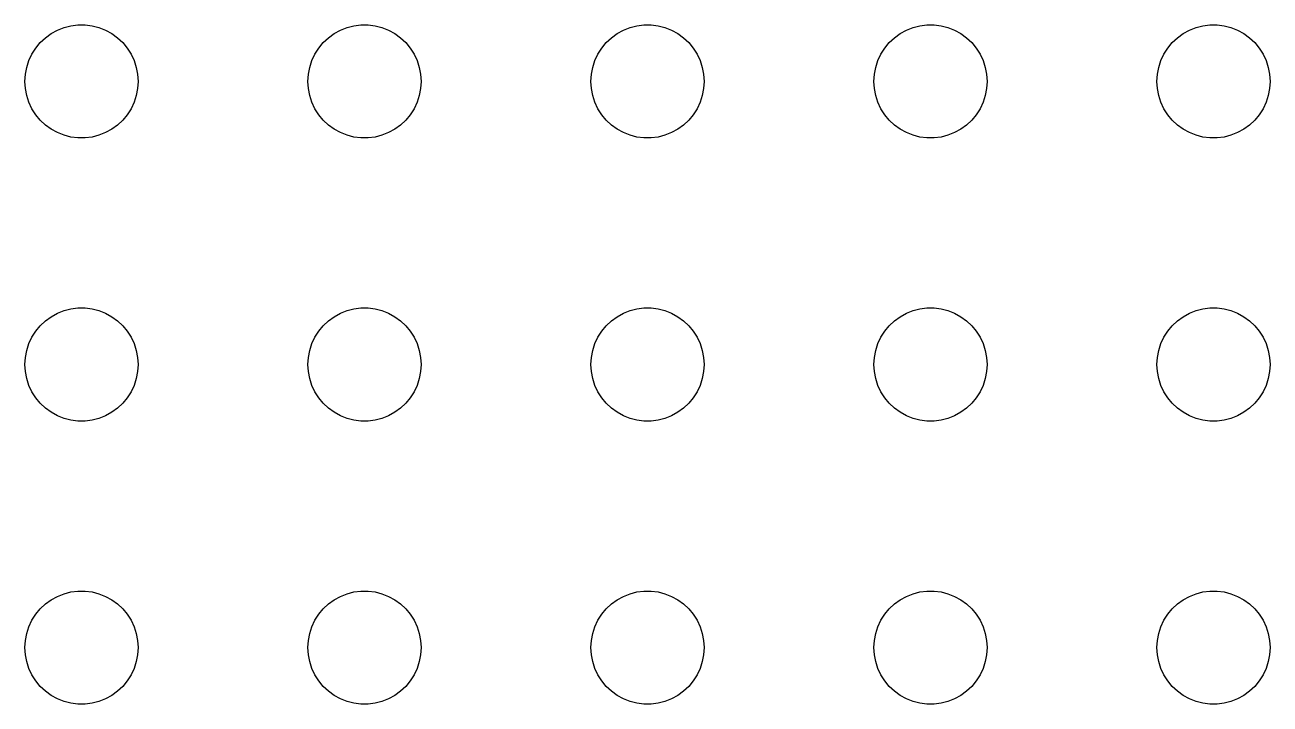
# Model space of a CAD drawing. Header units: metres. Extents: x -134 to 134, y 176 to 394.
# Drawn here: x -69 to -36, y 204 to 222 of the extents above; entities that cross this region are included whole.
import ezdxf

# ---------------------------------------------------------------- set-up
doc = ezdxf.new("R2010")
doc.units = ezdxf.units.M

msp = doc.modelspace()

# ---------------------------------------------------------------- linework, layer by layer
for p, q in [((-68.4561, 221.656), (-68.3037, 221.766)), ((-68.3037, 221.766), (-68.1387, 221.857)), ((-68.1387, 221.857), (-67.9635, 221.927)), ((-67.9635, 221.927), (-67.7811, 221.973)), ((-67.7811, 221.973), (-67.5942, 221.997)), ((-67.5942, 221.997), (-67.4058, 221.997)), ((-67.4058, 221.997), (-67.2189, 221.973)), ((-67.2189, 221.973), (-67.0365, 221.927)), ((-67.0365, 221.927), (-66.8613, 221.857)), ((-66.8613, 221.857), (-66.6963, 221.766)), ((-66.6963, 221.766), (-66.5439, 221.656)), ((-60.9561, 221.656), (-60.8037, 221.766)), ((-60.8037, 221.766), (-60.6387, 221.857)), ((-60.6387, 221.857), (-60.4635, 221.927)), ((-60.4635, 221.927), (-60.2811, 221.973)), ((-60.2811, 221.973), (-60.0942, 221.997)), ((-60.0942, 221.997), (-59.9058, 221.997)), ((-59.9058, 221.997), (-59.7189, 221.973)), ((-59.7189, 221.973), (-59.5365, 221.927)), ((-59.5365, 221.927), (-59.3613, 221.857)), ((-59.3613, 221.857), (-59.1963, 221.766)), ((-59.1963, 221.766), (-59.0439, 221.656)), ((-53.4561, 221.656), (-53.3037, 221.766)), ((-53.3037, 221.766), (-53.1387, 221.857)), ((-53.1387, 221.857), (-52.9635, 221.927)), ((-52.9635, 221.927), (-52.7811, 221.973)), ((-52.7811, 221.973), (-52.5942, 221.997)), ((-52.5942, 221.997), (-52.4058, 221.997)), ((-52.4058, 221.997), (-52.2189, 221.973)), ((-52.2189, 221.973), (-52.0365, 221.927)), ((-52.0365, 221.927), (-51.8613, 221.857)), ((-51.8613, 221.857), (-51.6963, 221.766)), ((-51.6963, 221.766), (-51.5439, 221.656)), ((-45.9561, 221.656), (-45.8037, 221.766)), ((-45.8037, 221.766), (-45.6387, 221.857)), ((-45.6387, 221.857), (-45.4635, 221.927)), ((-45.4635, 221.927), (-45.2811, 221.973)), ((-45.2811, 221.973), (-45.0942, 221.997)), ((-45.0942, 221.997), (-44.9058, 221.997)), ((-44.9058, 221.997), (-44.7189, 221.973)), ((-44.7189, 221.973), (-44.5365, 221.927)), ((-44.5365, 221.927), (-44.3613, 221.857)), ((-44.3613, 221.857), (-44.1963, 221.766)), ((-44.1963, 221.766), (-44.0439, 221.656)), ((-38.4561, 221.656), (-38.3037, 221.766)), ((-38.3037, 221.766), (-38.1387, 221.857)), ((-38.1387, 221.857), (-37.9635, 221.927)), ((-37.9635, 221.927), (-37.7811, 221.973)), ((-37.7811, 221.973), (-37.5942, 221.997)), ((-37.5942, 221.997), (-37.4058, 221.997)), ((-37.4058, 221.997), (-37.2189, 221.973)), ((-37.2189, 221.973), (-37.0365, 221.927)), ((-37.0365, 221.927), (-36.8613, 221.857)), ((-36.8613, 221.857), (-36.6963, 221.766)), ((-36.6963, 221.766), (-36.5439, 221.656)), ((-68.7135, 221.382), (-68.5934, 221.527)), ((-68.5934, 221.527), (-68.4561, 221.656)), ((-66.5439, 221.656), (-66.4065, 221.527)), ((-66.4065, 221.527), (-66.2865, 221.382)), ((-61.2135, 221.382), (-61.0934, 221.527)), ((-61.0934, 221.527), (-60.9561, 221.656)), ((-59.0439, 221.656), (-58.9065, 221.527)), ((-58.9065, 221.527), (-58.7865, 221.382)), ((-53.7135, 221.382), (-53.5934, 221.527)), ((-53.5934, 221.527), (-53.4561, 221.656)), ((-51.5439, 221.656), (-51.4065, 221.527)), ((-51.4065, 221.527), (-51.2865, 221.382)), ((-46.2135, 221.382), (-46.0934, 221.527)), ((-46.0934, 221.527), (-45.9561, 221.656)), ((-44.0439, 221.656), (-43.9065, 221.527)), ((-43.9065, 221.527), (-43.7865, 221.382)), ((-38.7135, 221.382), (-38.5934, 221.527)), ((-38.5934, 221.527), (-38.4561, 221.656)), ((-36.5439, 221.656), (-36.4065, 221.527)), ((-36.4065, 221.527), (-36.2865, 221.382)), ((-68.8947, 221.052), (-68.8145, 221.223)), ((-68.8145, 221.223), (-68.7135, 221.382)), ((-66.2865, 221.382), (-66.1855, 221.223)), ((-66.1855, 221.223), (-66.1053, 221.052)), ((-61.3947, 221.052), (-61.3145, 221.223)), ((-61.3145, 221.223), (-61.2135, 221.382)), ((-58.7865, 221.382), (-58.6855, 221.223)), ((-58.6855, 221.223), (-58.6053, 221.052)), ((-53.8947, 221.052), (-53.8145, 221.223)), ((-53.8145, 221.223), (-53.7135, 221.382)), ((-51.2865, 221.382), (-51.1855, 221.223)), ((-51.1855, 221.223), (-51.1053, 221.052)), ((-46.3947, 221.052), (-46.3145, 221.223)), ((-46.3145, 221.223), (-46.2135, 221.382)), ((-43.7865, 221.382), (-43.6855, 221.223)), ((-43.6855, 221.223), (-43.6053, 221.052)), ((-38.8947, 221.052), (-38.8145, 221.223)), ((-38.8145, 221.223), (-38.7135, 221.382)), ((-36.2865, 221.382), (-36.1855, 221.223)), ((-36.1855, 221.223), (-36.1053, 221.052)), ((-68.9882, 220.688), (-68.9529, 220.873)), ((-68.9529, 220.873), (-68.8947, 221.052)), ((-66.1053, 221.052), (-66.0471, 220.873)), ((-66.0471, 220.873), (-66.0118, 220.688)), ((-61.4882, 220.688), (-61.4529, 220.873)), ((-61.4529, 220.873), (-61.3947, 221.052)), ((-58.6053, 221.052), (-58.5471, 220.873)), ((-58.5471, 220.873), (-58.5118, 220.688)), ((-53.9882, 220.688), (-53.9529, 220.873)), ((-53.9529, 220.873), (-53.8947, 221.052)), ((-51.1053, 221.052), (-51.0471, 220.873)), ((-51.0471, 220.873), (-51.0118, 220.688)), ((-46.4882, 220.688), (-46.4529, 220.873)), ((-46.4529, 220.873), (-46.3947, 221.052)), ((-43.6053, 221.052), (-43.5471, 220.873)), ((-43.5471, 220.873), (-43.5118, 220.688)), ((-38.9882, 220.688), (-38.9529, 220.873)), ((-38.9529, 220.873), (-38.8947, 221.052)), ((-36.1053, 221.052), (-36.0471, 220.873)), ((-36.0471, 220.873), (-36.0118, 220.688)), ((-69, 220.5), (-68.9882, 220.688)), ((-68.9882, 220.312), (-69, 220.5)), ((-66.0118, 220.688), (-66, 220.5)), ((-66, 220.5), (-66.0118, 220.312)), ((-61.5, 220.5), (-61.4882, 220.688)), ((-61.4882, 220.312), (-61.5, 220.5)), ((-58.5118, 220.688), (-58.5, 220.5)), ((-58.5, 220.5), (-58.5118, 220.312)), ((-54, 220.5), (-53.9882, 220.688)), ((-53.9882, 220.312), (-54, 220.5)), ((-51.0118, 220.688), (-51, 220.5)), ((-51, 220.5), (-51.0118, 220.312)), ((-46.5, 220.5), (-46.4882, 220.688)), ((-46.4882, 220.312), (-46.5, 220.5)), ((-43.5118, 220.688), (-43.5, 220.5)), ((-43.5, 220.5), (-43.5118, 220.312)), ((-39, 220.5), (-38.9882, 220.688)), ((-38.9882, 220.312), (-39, 220.5)), ((-36.0118, 220.688), (-36, 220.5)), ((-36, 220.5), (-36.0118, 220.312)), ((-68.9529, 220.127), (-68.9882, 220.312)), ((-68.8947, 219.948), (-68.9529, 220.127)), ((-66.0471, 220.127), (-66.1053, 219.948)), ((-66.0118, 220.312), (-66.0471, 220.127)), ((-61.4529, 220.127), (-61.4882, 220.312)), ((-61.3947, 219.948), (-61.4529, 220.127)), ((-58.5471, 220.127), (-58.6053, 219.948)), ((-58.5118, 220.312), (-58.5471, 220.127)), ((-53.9529, 220.127), (-53.9882, 220.312)), ((-53.8947, 219.948), (-53.9529, 220.127)), ((-51.0471, 220.127), (-51.1053, 219.948)), ((-51.0118, 220.312), (-51.0471, 220.127)), ((-46.4529, 220.127), (-46.4882, 220.312)), ((-46.3947, 219.948), (-46.4529, 220.127)), ((-43.5471, 220.127), (-43.6053, 219.948)), ((-43.5118, 220.312), (-43.5471, 220.127)), ((-38.9529, 220.127), (-38.9882, 220.312)), ((-38.8947, 219.948), (-38.9529, 220.127)), ((-36.0471, 220.127), (-36.1053, 219.948)), ((-36.0118, 220.312), (-36.0471, 220.127)), ((-68.8145, 219.777), (-68.8947, 219.948)), ((-66.1053, 219.948), (-66.1855, 219.777)), ((-61.3145, 219.777), (-61.3947, 219.948)), ((-58.6053, 219.948), (-58.6855, 219.777)), ((-53.8145, 219.777), (-53.8947, 219.948)), ((-51.1053, 219.948), (-51.1855, 219.777)), ((-46.3145, 219.777), (-46.3947, 219.948)), ((-43.6053, 219.948), (-43.6855, 219.777)), ((-38.8145, 219.777), (-38.8947, 219.948)), ((-36.1053, 219.948), (-36.1855, 219.777)), ((-68.7135, 219.618), (-68.8145, 219.777)), ((-68.5934, 219.473), (-68.7135, 219.618)), ((-68.4561, 219.344), (-68.5934, 219.473)), ((-66.4065, 219.473), (-66.5439, 219.344)), ((-66.2865, 219.618), (-66.4065, 219.473)), ((-66.1855, 219.777), (-66.2865, 219.618)), ((-61.2135, 219.618), (-61.3145, 219.777)), ((-61.0934, 219.473), (-61.2135, 219.618)), ((-60.9561, 219.344), (-61.0934, 219.473)), ((-58.9065, 219.473), (-59.0439, 219.344)), ((-58.7865, 219.618), (-58.9065, 219.473)), ((-58.6855, 219.777), (-58.7865, 219.618)), ((-53.7135, 219.618), (-53.8145, 219.777)), ((-53.5934, 219.473), (-53.7135, 219.618)), ((-53.4561, 219.344), (-53.5934, 219.473)), ((-51.4065, 219.473), (-51.5439, 219.344)), ((-51.2865, 219.618), (-51.4065, 219.473)), ((-51.1855, 219.777), (-51.2865, 219.618)), ((-46.2135, 219.618), (-46.3145, 219.777)), ((-46.0934, 219.473), (-46.2135, 219.618)), ((-45.9561, 219.344), (-46.0934, 219.473)), ((-43.9065, 219.473), (-44.0439, 219.344)), ((-43.7865, 219.618), (-43.9065, 219.473)), ((-43.6855, 219.777), (-43.7865, 219.618)), ((-38.7135, 219.618), (-38.8145, 219.777)), ((-38.5934, 219.473), (-38.7135, 219.618)), ((-38.4561, 219.344), (-38.5934, 219.473)), ((-36.4065, 219.473), (-36.5439, 219.344)), ((-36.2865, 219.618), (-36.4065, 219.473)), ((-36.1855, 219.777), (-36.2865, 219.618)), ((-68.3037, 219.234), (-68.4561, 219.344)), ((-68.1387, 219.143), (-68.3037, 219.234)), ((-67.9635, 219.073), (-68.1387, 219.143)), ((-66.8613, 219.143), (-67.0365, 219.073)), ((-66.6963, 219.234), (-66.8613, 219.143)), ((-66.5439, 219.344), (-66.6963, 219.234)), ((-60.8037, 219.234), (-60.9561, 219.344)), ((-60.6387, 219.143), (-60.8037, 219.234)), ((-60.4635, 219.073), (-60.6387, 219.143)), ((-59.3613, 219.143), (-59.5365, 219.073)), ((-59.1963, 219.234), (-59.3613, 219.143)), ((-59.0439, 219.344), (-59.1963, 219.234)), ((-53.3037, 219.234), (-53.4561, 219.344)), ((-53.1387, 219.143), (-53.3037, 219.234)), ((-52.9635, 219.073), (-53.1387, 219.143)), ((-51.8613, 219.143), (-52.0365, 219.073)), ((-51.6963, 219.234), (-51.8613, 219.143)), ((-51.5439, 219.344), (-51.6963, 219.234)), ((-45.8037, 219.234), (-45.9561, 219.344)), ((-45.6387, 219.143), (-45.8037, 219.234)), ((-45.4635, 219.073), (-45.6387, 219.143)), ((-44.3613, 219.143), (-44.5365, 219.073)), ((-44.1963, 219.234), (-44.3613, 219.143)), ((-44.0439, 219.344), (-44.1963, 219.234)), ((-38.3037, 219.234), (-38.4561, 219.344)), ((-38.1387, 219.143), (-38.3037, 219.234)), ((-37.9635, 219.073), (-38.1387, 219.143)), ((-36.8613, 219.143), (-37.0365, 219.073)), ((-36.6963, 219.234), (-36.8613, 219.143)), ((-36.5439, 219.344), (-36.6963, 219.234)), ((-67.7811, 219.027), (-67.9635, 219.073)), ((-67.5942, 219.003), (-67.7811, 219.027)), ((-67.4058, 219.003), (-67.5942, 219.003)), ((-67.2189, 219.027), (-67.4058, 219.003)), ((-67.0365, 219.073), (-67.2189, 219.027)), ((-60.2811, 219.027), (-60.4635, 219.073)), ((-60.0942, 219.003), (-60.2811, 219.027)), ((-59.9058, 219.003), (-60.0942, 219.003)), ((-59.7189, 219.027), (-59.9058, 219.003)), ((-59.5365, 219.073), (-59.7189, 219.027)), ((-52.7811, 219.027), (-52.9635, 219.073)), ((-52.5942, 219.003), (-52.7811, 219.027)), ((-52.4058, 219.003), (-52.5942, 219.003)), ((-52.2189, 219.027), (-52.4058, 219.003)), ((-52.0365, 219.073), (-52.2189, 219.027)), ((-45.2811, 219.027), (-45.4635, 219.073)), ((-45.0942, 219.003), (-45.2811, 219.027)), ((-44.9058, 219.003), (-45.0942, 219.003)), ((-44.7189, 219.027), (-44.9058, 219.003)), ((-44.5365, 219.073), (-44.7189, 219.027)), ((-37.7811, 219.027), (-37.9635, 219.073)), ((-37.5942, 219.003), (-37.7811, 219.027)), ((-37.4058, 219.003), (-37.5942, 219.003)), ((-37.2189, 219.027), (-37.4058, 219.003)), ((-37.0365, 219.073), (-37.2189, 219.027)), ((-68.4561, 214.156), (-68.3037, 214.266)), ((-68.3037, 214.266), (-68.1387, 214.357)), ((-68.1387, 214.357), (-67.9635, 214.427)), ((-67.9635, 214.427), (-67.7811, 214.473)), ((-67.7811, 214.473), (-67.5942, 214.497)), ((-67.5942, 214.497), (-67.4058, 214.497)), ((-67.4058, 214.497), (-67.2189, 214.473)), ((-67.2189, 214.473), (-67.0365, 214.427)), ((-67.0365, 214.427), (-66.8613, 214.357)), ((-66.8613, 214.357), (-66.6963, 214.266)), ((-66.6963, 214.266), (-66.5439, 214.156)), ((-60.9561, 214.156), (-60.8037, 214.266)), ((-60.8037, 214.266), (-60.6387, 214.357)), ((-60.6387, 214.357), (-60.4635, 214.427)), ((-60.4635, 214.427), (-60.2811, 214.473)), ((-60.2811, 214.473), (-60.0942, 214.497)), ((-60.0942, 214.497), (-59.9058, 214.497)), ((-59.9058, 214.497), (-59.7189, 214.473)), ((-59.7189, 214.473), (-59.5365, 214.427)), ((-59.5365, 214.427), (-59.3613, 214.357)), ((-59.3613, 214.357), (-59.1963, 214.266)), ((-59.1963, 214.266), (-59.0439, 214.156)), ((-53.4561, 214.156), (-53.3037, 214.266)), ((-53.3037, 214.266), (-53.1387, 214.357)), ((-53.1387, 214.357), (-52.9635, 214.427)), ((-52.9635, 214.427), (-52.7811, 214.473)), ((-52.7811, 214.473), (-52.5942, 214.497)), ((-52.5942, 214.497), (-52.4058, 214.497)), ((-52.4058, 214.497), (-52.2189, 214.473)), ((-52.2189, 214.473), (-52.0365, 214.427)), ((-52.0365, 214.427), (-51.8613, 214.357)), ((-51.8613, 214.357), (-51.6963, 214.266)), ((-51.6963, 214.266), (-51.5439, 214.156)), ((-45.9561, 214.156), (-45.8037, 214.266)), ((-45.8037, 214.266), (-45.6387, 214.357)), ((-45.6387, 214.357), (-45.4635, 214.427)), ((-45.4635, 214.427), (-45.2811, 214.473)), ((-45.2811, 214.473), (-45.0942, 214.497)), ((-45.0942, 214.497), (-44.9058, 214.497)), ((-44.9058, 214.497), (-44.7189, 214.473)), ((-44.7189, 214.473), (-44.5365, 214.427)), ((-44.5365, 214.427), (-44.3613, 214.357)), ((-44.3613, 214.357), (-44.1963, 214.266)), ((-44.1963, 214.266), (-44.0439, 214.156)), ((-38.4561, 214.156), (-38.3037, 214.266)), ((-38.3037, 214.266), (-38.1387, 214.357)), ((-38.1387, 214.357), (-37.9635, 214.427)), ((-37.9635, 214.427), (-37.7811, 214.473)), ((-37.7811, 214.473), (-37.5942, 214.497)), ((-37.5942, 214.497), (-37.4058, 214.497)), ((-37.4058, 214.497), (-37.2189, 214.473)), ((-37.2189, 214.473), (-37.0365, 214.427)), ((-37.0365, 214.427), (-36.8613, 214.357)), ((-36.8613, 214.357), (-36.6963, 214.266)), ((-36.6963, 214.266), (-36.5439, 214.156)), ((-68.8145, 213.723), (-68.7135, 213.882)), ((-68.7135, 213.882), (-68.5934, 214.027)), ((-68.5934, 214.027), (-68.4561, 214.156)), ((-66.5439, 214.156), (-66.4065, 214.027)), ((-66.4065, 214.027), (-66.2865, 213.882)), ((-66.2865, 213.882), (-66.1855, 213.723)), ((-61.3145, 213.723), (-61.2135, 213.882)), ((-61.2135, 213.882), (-61.0934, 214.027)), ((-61.0934, 214.027), (-60.9561, 214.156)), ((-59.0439, 214.156), (-58.9065, 214.027)), ((-58.9065, 214.027), (-58.7865, 213.882)), ((-58.7865, 213.882), (-58.6855, 213.723)), ((-53.8145, 213.723), (-53.7135, 213.882)), ((-53.7135, 213.882), (-53.5934, 214.027)), ((-53.5934, 214.027), (-53.4561, 214.156)), ((-51.5439, 214.156), (-51.4065, 214.027)), ((-51.4065, 214.027), (-51.2865, 213.882)), ((-51.2865, 213.882), (-51.1855, 213.723)), ((-46.3145, 213.723), (-46.2135, 213.882)), ((-46.2135, 213.882), (-46.0934, 214.027)), ((-46.0934, 214.027), (-45.9561, 214.156)), ((-44.0439, 214.156), (-43.9065, 214.027)), ((-43.9065, 214.027), (-43.7865, 213.882)), ((-43.7865, 213.882), (-43.6855, 213.723)), ((-38.8145, 213.723), (-38.7135, 213.882)), ((-38.7135, 213.882), (-38.5934, 214.027)), ((-38.5934, 214.027), (-38.4561, 214.156)), ((-36.5439, 214.156), (-36.4065, 214.027)), ((-36.4065, 214.027), (-36.2865, 213.882)), ((-36.2865, 213.882), (-36.1855, 213.723)), ((-68.9529, 213.373), (-68.8947, 213.552)), ((-68.8947, 213.552), (-68.8145, 213.723)), ((-66.1855, 213.723), (-66.1053, 213.552)), ((-66.1053, 213.552), (-66.0471, 213.373)), ((-61.4529, 213.373), (-61.3947, 213.552)), ((-61.3947, 213.552), (-61.3145, 213.723)), ((-58.6855, 213.723), (-58.6053, 213.552)), ((-58.6053, 213.552), (-58.5471, 213.373)), ((-53.9529, 213.373), (-53.8947, 213.552)), ((-53.8947, 213.552), (-53.8145, 213.723)), ((-51.1855, 213.723), (-51.1053, 213.552)), ((-51.1053, 213.552), (-51.0471, 213.373)), ((-46.4529, 213.373), (-46.3947, 213.552)), ((-46.3947, 213.552), (-46.3145, 213.723)), ((-43.6855, 213.723), (-43.6053, 213.552)), ((-43.6053, 213.552), (-43.5471, 213.373)), ((-38.9529, 213.373), (-38.8947, 213.552)), ((-38.8947, 213.552), (-38.8145, 213.723)), ((-36.1855, 213.723), (-36.1053, 213.552)), ((-36.1053, 213.552), (-36.0471, 213.373)), ((-69, 213), (-68.9882, 213.188)), ((-68.9882, 213.188), (-68.9529, 213.373)), ((-66.0471, 213.373), (-66.0118, 213.188)), ((-66.0118, 213.188), (-66, 213)), ((-61.5, 213), (-61.4882, 213.188)), ((-61.4882, 213.188), (-61.4529, 213.373)), ((-58.5471, 213.373), (-58.5118, 213.188)), ((-58.5118, 213.188), (-58.5, 213)), ((-54, 213), (-53.9882, 213.188)), ((-53.9882, 213.188), (-53.9529, 213.373)), ((-51.0471, 213.373), (-51.0118, 213.188)), ((-51.0118, 213.188), (-51, 213)), ((-46.5, 213), (-46.4882, 213.188)), ((-46.4882, 213.188), (-46.4529, 213.373)), ((-43.5471, 213.373), (-43.5118, 213.188)), ((-43.5118, 213.188), (-43.5, 213)), ((-39, 213), (-38.9882, 213.188)), ((-38.9882, 213.188), (-38.9529, 213.373)), ((-36.0471, 213.373), (-36.0118, 213.188)), ((-36.0118, 213.188), (-36, 213)), ((-68.9882, 212.812), (-69, 213)), ((-66, 213), (-66.0118, 212.812)), ((-61.4882, 212.812), (-61.5, 213)), ((-58.5, 213), (-58.5118, 212.812)), ((-53.9882, 212.812), (-54, 213)), ((-51, 213), (-51.0118, 212.812)), ((-46.4882, 212.812), (-46.5, 213)), ((-43.5, 213), (-43.5118, 212.812)), ((-38.9882, 212.812), (-39, 213)), ((-36, 213), (-36.0118, 212.812)), ((-68.9529, 212.627), (-68.9882, 212.812)), ((-68.8947, 212.448), (-68.9529, 212.627)), ((-66.0471, 212.627), (-66.1053, 212.448)), ((-66.0118, 212.812), (-66.0471, 212.627)), ((-61.4529, 212.627), (-61.4882, 212.812)), ((-61.3947, 212.448), (-61.4529, 212.627)), ((-58.5471, 212.627), (-58.6053, 212.448)), ((-58.5118, 212.812), (-58.5471, 212.627)), ((-53.9529, 212.627), (-53.9882, 212.812)), ((-53.8947, 212.448), (-53.9529, 212.627)), ((-51.0471, 212.627), (-51.1053, 212.448)), ((-51.0118, 212.812), (-51.0471, 212.627)), ((-46.4529, 212.627), (-46.4882, 212.812)), ((-46.3947, 212.448), (-46.4529, 212.627)), ((-43.5471, 212.627), (-43.6053, 212.448)), ((-43.5118, 212.812), (-43.5471, 212.627)), ((-38.9529, 212.627), (-38.9882, 212.812)), ((-38.8947, 212.448), (-38.9529, 212.627)), ((-36.0471, 212.627), (-36.1053, 212.448)), ((-36.0118, 212.812), (-36.0471, 212.627)), ((-68.8145, 212.277), (-68.8947, 212.448)), ((-68.7135, 212.118), (-68.8145, 212.277)), ((-66.1855, 212.277), (-66.2865, 212.118)), ((-66.1053, 212.448), (-66.1855, 212.277)), ((-61.3145, 212.277), (-61.3947, 212.448)), ((-61.2135, 212.118), (-61.3145, 212.277)), ((-58.6855, 212.277), (-58.7865, 212.118)), ((-58.6053, 212.448), (-58.6855, 212.277)), ((-53.8145, 212.277), (-53.8947, 212.448)), ((-53.7135, 212.118), (-53.8145, 212.277)), ((-51.1855, 212.277), (-51.2865, 212.118)), ((-51.1053, 212.448), (-51.1855, 212.277)), ((-46.3145, 212.277), (-46.3947, 212.448)), ((-46.2135, 212.118), (-46.3145, 212.277)), ((-43.6855, 212.277), (-43.7865, 212.118)), ((-43.6053, 212.448), (-43.6855, 212.277)), ((-38.8145, 212.277), (-38.8947, 212.448)), ((-38.7135, 212.118), (-38.8145, 212.277)), ((-36.1855, 212.277), (-36.2865, 212.118)), ((-36.1053, 212.448), (-36.1855, 212.277)), ((-68.5934, 211.973), (-68.7135, 212.118)), ((-68.4561, 211.844), (-68.5934, 211.973)), ((-66.4065, 211.973), (-66.5439, 211.844)), ((-66.2865, 212.118), (-66.4065, 211.973)), ((-61.0934, 211.973), (-61.2135, 212.118)), ((-60.9561, 211.844), (-61.0934, 211.973)), ((-58.9065, 211.973), (-59.0439, 211.844)), ((-58.7865, 212.118), (-58.9065, 211.973)), ((-53.5934, 211.973), (-53.7135, 212.118)), ((-53.4561, 211.844), (-53.5934, 211.973)), ((-51.4065, 211.973), (-51.5439, 211.844)), ((-51.2865, 212.118), (-51.4065, 211.973)), ((-46.0934, 211.973), (-46.2135, 212.118)), ((-45.9561, 211.844), (-46.0934, 211.973)), ((-43.9065, 211.973), (-44.0439, 211.844)), ((-43.7865, 212.118), (-43.9065, 211.973)), ((-38.5934, 211.973), (-38.7135, 212.118)), ((-38.4561, 211.844), (-38.5934, 211.973)), ((-36.4065, 211.973), (-36.5439, 211.844)), ((-36.2865, 212.118), (-36.4065, 211.973)), ((-68.3037, 211.734), (-68.4561, 211.844)), ((-68.1387, 211.643), (-68.3037, 211.734)), ((-67.9635, 211.573), (-68.1387, 211.643)), ((-67.7811, 211.527), (-67.9635, 211.573)), ((-67.0365, 211.573), (-67.2189, 211.527)), ((-66.8613, 211.643), (-67.0365, 211.573)), ((-66.6963, 211.734), (-66.8613, 211.643)), ((-66.5439, 211.844), (-66.6963, 211.734)), ((-60.8037, 211.734), (-60.9561, 211.844)), ((-60.6387, 211.643), (-60.8037, 211.734)), ((-60.4635, 211.573), (-60.6387, 211.643)), ((-60.2811, 211.527), (-60.4635, 211.573)), ((-59.5365, 211.573), (-59.7189, 211.527)), ((-59.3613, 211.643), (-59.5365, 211.573)), ((-59.1963, 211.734), (-59.3613, 211.643)), ((-59.0439, 211.844), (-59.1963, 211.734)), ((-53.3037, 211.734), (-53.4561, 211.844)), ((-53.1387, 211.643), (-53.3037, 211.734)), ((-52.9635, 211.573), (-53.1387, 211.643)), ((-52.7811, 211.527), (-52.9635, 211.573)), ((-52.0365, 211.573), (-52.2189, 211.527)), ((-51.8613, 211.643), (-52.0365, 211.573)), ((-51.6963, 211.734), (-51.8613, 211.643)), ((-51.5439, 211.844), (-51.6963, 211.734)), ((-45.8037, 211.734), (-45.9561, 211.844)), ((-45.6387, 211.643), (-45.8037, 211.734)), ((-45.4635, 211.573), (-45.6387, 211.643)), ((-45.2811, 211.527), (-45.4635, 211.573)), ((-44.5365, 211.573), (-44.7189, 211.527)), ((-44.3613, 211.643), (-44.5365, 211.573)), ((-44.1963, 211.734), (-44.3613, 211.643)), ((-44.0439, 211.844), (-44.1963, 211.734)), ((-38.3037, 211.734), (-38.4561, 211.844)), ((-38.1387, 211.643), (-38.3037, 211.734)), ((-37.9635, 211.573), (-38.1387, 211.643)), ((-37.7811, 211.527), (-37.9635, 211.573)), ((-37.0365, 211.573), (-37.2189, 211.527)), ((-36.8613, 211.643), (-37.0365, 211.573)), ((-36.6963, 211.734), (-36.8613, 211.643)), ((-36.5439, 211.844), (-36.6963, 211.734)), ((-67.5942, 211.503), (-67.7811, 211.527)), ((-67.4058, 211.503), (-67.5942, 211.503)), ((-67.2189, 211.527), (-67.4058, 211.503)), ((-60.0942, 211.503), (-60.2811, 211.527)), ((-59.9058, 211.503), (-60.0942, 211.503)), ((-59.7189, 211.527), (-59.9058, 211.503)), ((-52.5942, 211.503), (-52.7811, 211.527)), ((-52.4058, 211.503), (-52.5942, 211.503)), ((-52.2189, 211.527), (-52.4058, 211.503)), ((-45.0942, 211.503), (-45.2811, 211.527)), ((-44.9058, 211.503), (-45.0942, 211.503)), ((-44.7189, 211.527), (-44.9058, 211.503)), ((-37.5942, 211.503), (-37.7811, 211.527)), ((-37.4058, 211.503), (-37.5942, 211.503)), ((-37.2189, 211.527), (-37.4058, 211.503)), ((-68.1387, 206.857), (-67.9635, 206.927)), ((-67.9635, 206.927), (-67.7811, 206.973)), ((-67.7811, 206.973), (-67.5942, 206.997)), ((-67.5942, 206.997), (-67.4058, 206.997)), ((-67.4058, 206.997), (-67.2189, 206.973)), ((-67.2189, 206.973), (-67.0365, 206.927)), ((-67.0365, 206.927), (-66.8613, 206.857)), ((-60.6387, 206.857), (-60.4635, 206.927)), ((-60.4635, 206.927), (-60.2811, 206.973)), ((-60.2811, 206.973), (-60.0942, 206.997)), ((-60.0942, 206.997), (-59.9058, 206.997)), ((-59.9058, 206.997), (-59.7189, 206.973)), ((-59.7189, 206.973), (-59.5365, 206.927)), ((-59.5365, 206.927), (-59.3613, 206.857)), ((-53.1387, 206.857), (-52.9635, 206.927)), ((-52.9635, 206.927), (-52.7811, 206.973)), ((-52.7811, 206.973), (-52.5942, 206.997)), ((-52.5942, 206.997), (-52.4058, 206.997)), ((-52.4058, 206.997), (-52.2189, 206.973)), ((-52.2189, 206.973), (-52.0365, 206.927)), ((-52.0365, 206.927), (-51.8613, 206.857)), ((-45.6387, 206.857), (-45.4635, 206.927)), ((-45.4635, 206.927), (-45.2811, 206.973)), ((-45.2811, 206.973), (-45.0942, 206.997)), ((-45.0942, 206.997), (-44.9058, 206.997)), ((-44.9058, 206.997), (-44.7189, 206.973)), ((-44.7189, 206.973), (-44.5365, 206.927)), ((-44.5365, 206.927), (-44.3613, 206.857)), ((-38.1387, 206.857), (-37.9635, 206.927)), ((-37.9635, 206.927), (-37.7811, 206.973)), ((-37.7811, 206.973), (-37.5942, 206.997)), ((-37.5942, 206.997), (-37.4058, 206.997)), ((-37.4058, 206.997), (-37.2189, 206.973)), ((-37.2189, 206.973), (-37.0365, 206.927)), ((-37.0365, 206.927), (-36.8613, 206.857)), ((-68.5934, 206.527), (-68.4561, 206.656)), ((-68.4561, 206.656), (-68.3037, 206.766)), ((-68.3037, 206.766), (-68.1387, 206.857)), ((-66.8613, 206.857), (-66.6963, 206.766)), ((-66.6963, 206.766), (-66.5439, 206.656)), ((-66.5439, 206.656), (-66.4065, 206.527)), ((-61.0934, 206.527), (-60.9561, 206.656)), ((-60.9561, 206.656), (-60.8037, 206.766)), ((-60.8037, 206.766), (-60.6387, 206.857)), ((-59.3613, 206.857), (-59.1963, 206.766)), ((-59.1963, 206.766), (-59.0439, 206.656)), ((-59.0439, 206.656), (-58.9065, 206.527)), ((-53.5934, 206.527), (-53.4561, 206.656)), ((-53.4561, 206.656), (-53.3037, 206.766)), ((-53.3037, 206.766), (-53.1387, 206.857)), ((-51.8613, 206.857), (-51.6963, 206.766)), ((-51.6963, 206.766), (-51.5439, 206.656)), ((-51.5439, 206.656), (-51.4065, 206.527)), ((-46.0934, 206.527), (-45.9561, 206.656)), ((-45.9561, 206.656), (-45.8037, 206.766)), ((-45.8037, 206.766), (-45.6387, 206.857)), ((-44.3613, 206.857), (-44.1963, 206.766)), ((-44.1963, 206.766), (-44.0439, 206.656)), ((-44.0439, 206.656), (-43.9065, 206.527)), ((-38.5934, 206.527), (-38.4561, 206.656)), ((-38.4561, 206.656), (-38.3037, 206.766)), ((-38.3037, 206.766), (-38.1387, 206.857)), ((-36.8613, 206.857), (-36.6963, 206.766)), ((-36.6963, 206.766), (-36.5439, 206.656)), ((-36.5439, 206.656), (-36.4065, 206.527)), ((-68.8145, 206.223), (-68.7135, 206.382)), ((-68.7135, 206.382), (-68.5934, 206.527)), ((-66.4065, 206.527), (-66.2865, 206.382)), ((-66.2865, 206.382), (-66.1855, 206.223)), ((-61.3145, 206.223), (-61.2135, 206.382)), ((-61.2135, 206.382), (-61.0934, 206.527)), ((-58.9065, 206.527), (-58.7865, 206.382)), ((-58.7865, 206.382), (-58.6855, 206.223)), ((-53.8145, 206.223), (-53.7135, 206.382)), ((-53.7135, 206.382), (-53.5934, 206.527)), ((-51.4065, 206.527), (-51.2865, 206.382)), ((-51.2865, 206.382), (-51.1855, 206.223)), ((-46.3145, 206.223), (-46.2135, 206.382)), ((-46.2135, 206.382), (-46.0934, 206.527)), ((-43.9065, 206.527), (-43.7865, 206.382)), ((-43.7865, 206.382), (-43.6855, 206.223)), ((-38.8145, 206.223), (-38.7135, 206.382)), ((-38.7135, 206.382), (-38.5934, 206.527)), ((-36.4065, 206.527), (-36.2865, 206.382)), ((-36.2865, 206.382), (-36.1855, 206.223)), ((-68.9529, 205.873), (-68.8947, 206.052)), ((-68.8947, 206.052), (-68.8145, 206.223)), ((-66.1855, 206.223), (-66.1053, 206.052)), ((-66.1053, 206.052), (-66.0471, 205.873)), ((-61.4529, 205.873), (-61.3947, 206.052)), ((-61.3947, 206.052), (-61.3145, 206.223)), ((-58.6855, 206.223), (-58.6053, 206.052)), ((-58.6053, 206.052), (-58.5471, 205.873)), ((-53.9529, 205.873), (-53.8947, 206.052)), ((-53.8947, 206.052), (-53.8145, 206.223)), ((-51.1855, 206.223), (-51.1053, 206.052)), ((-51.1053, 206.052), (-51.0471, 205.873)), ((-46.4529, 205.873), (-46.3947, 206.052)), ((-46.3947, 206.052), (-46.3145, 206.223)), ((-43.6855, 206.223), (-43.6053, 206.052)), ((-43.6053, 206.052), (-43.5471, 205.873)), ((-38.9529, 205.873), (-38.8947, 206.052)), ((-38.8947, 206.052), (-38.8145, 206.223)), ((-36.1855, 206.223), (-36.1053, 206.052)), ((-36.1053, 206.052), (-36.0471, 205.873)), ((-69, 205.5), (-68.9882, 205.688)), ((-68.9882, 205.688), (-68.9529, 205.873)), ((-66.0471, 205.873), (-66.0118, 205.688)), ((-66.0118, 205.688), (-66, 205.5)), ((-61.5, 205.5), (-61.4882, 205.688)), ((-61.4882, 205.688), (-61.4529, 205.873)), ((-58.5471, 205.873), (-58.5118, 205.688)), ((-58.5118, 205.688), (-58.5, 205.5)), ((-54, 205.5), (-53.9882, 205.688)), ((-53.9882, 205.688), (-53.9529, 205.873)), ((-51.0471, 205.873), (-51.0118, 205.688)), ((-51.0118, 205.688), (-51, 205.5)), ((-46.5, 205.5), (-46.4882, 205.688)), ((-46.4882, 205.688), (-46.4529, 205.873)), ((-43.5471, 205.873), (-43.5118, 205.688)), ((-43.5118, 205.688), (-43.5, 205.5)), ((-39, 205.5), (-38.9882, 205.688)), ((-38.9882, 205.688), (-38.9529, 205.873)), ((-36.0471, 205.873), (-36.0118, 205.688)), ((-36.0118, 205.688), (-36, 205.5)), ((-68.9882, 205.312), (-69, 205.5)), ((-68.9529, 205.127), (-68.9882, 205.312)), ((-66.0118, 205.312), (-66.0471, 205.127)), ((-66, 205.5), (-66.0118, 205.312)), ((-61.4882, 205.312), (-61.5, 205.5)), ((-61.4529, 205.127), (-61.4882, 205.312)), ((-58.5118, 205.312), (-58.5471, 205.127)), ((-58.5, 205.5), (-58.5118, 205.312)), ((-53.9882, 205.312), (-54, 205.5)), ((-53.9529, 205.127), (-53.9882, 205.312)), ((-51.0118, 205.312), (-51.0471, 205.127)), ((-51, 205.5), (-51.0118, 205.312)), ((-46.4882, 205.312), (-46.5, 205.5)), ((-46.4529, 205.127), (-46.4882, 205.312)), ((-43.5118, 205.312), (-43.5471, 205.127)), ((-43.5, 205.5), (-43.5118, 205.312)), ((-38.9882, 205.312), (-39, 205.5)), ((-38.9529, 205.127), (-38.9882, 205.312)), ((-36.0118, 205.312), (-36.0471, 205.127)), ((-36, 205.5), (-36.0118, 205.312)), ((-68.8947, 204.948), (-68.9529, 205.127)), ((-68.8145, 204.777), (-68.8947, 204.948)), ((-66.1053, 204.948), (-66.1855, 204.777)), ((-66.0471, 205.127), (-66.1053, 204.948)), ((-61.3947, 204.948), (-61.4529, 205.127)), ((-61.3145, 204.777), (-61.3947, 204.948)), ((-58.6053, 204.948), (-58.6855, 204.777)), ((-58.5471, 205.127), (-58.6053, 204.948)), ((-53.8947, 204.948), (-53.9529, 205.127)), ((-53.8145, 204.777), (-53.8947, 204.948)), ((-51.1053, 204.948), (-51.1855, 204.777)), ((-51.0471, 205.127), (-51.1053, 204.948)), ((-46.3947, 204.948), (-46.4529, 205.127)), ((-46.3145, 204.777), (-46.3947, 204.948)), ((-43.6053, 204.948), (-43.6855, 204.777)), ((-43.5471, 205.127), (-43.6053, 204.948)), ((-38.8947, 204.948), (-38.9529, 205.127)), ((-38.8145, 204.777), (-38.8947, 204.948)), ((-36.1053, 204.948), (-36.1855, 204.777)), ((-36.0471, 205.127), (-36.1053, 204.948)), ((-68.7135, 204.618), (-68.8145, 204.777)), ((-68.5934, 204.473), (-68.7135, 204.618)), ((-66.2865, 204.618), (-66.4065, 204.473)), ((-66.1855, 204.777), (-66.2865, 204.618)), ((-61.2135, 204.618), (-61.3145, 204.777)), ((-61.0934, 204.473), (-61.2135, 204.618)), ((-58.7865, 204.618), (-58.9065, 204.473)), ((-58.6855, 204.777), (-58.7865, 204.618)), ((-53.7135, 204.618), (-53.8145, 204.777)), ((-53.5934, 204.473), (-53.7135, 204.618)), ((-51.2865, 204.618), (-51.4065, 204.473)), ((-51.1855, 204.777), (-51.2865, 204.618)), ((-46.2135, 204.618), (-46.3145, 204.777)), ((-46.0934, 204.473), (-46.2135, 204.618)), ((-43.7865, 204.618), (-43.9065, 204.473)), ((-43.6855, 204.777), (-43.7865, 204.618)), ((-38.7135, 204.618), (-38.8145, 204.777)), ((-38.5934, 204.473), (-38.7135, 204.618)), ((-36.2865, 204.618), (-36.4065, 204.473)), ((-36.1855, 204.777), (-36.2865, 204.618)), ((-68.4561, 204.344), (-68.5934, 204.473)), ((-68.3037, 204.234), (-68.4561, 204.344)), ((-66.5439, 204.344), (-66.6963, 204.234)), ((-66.4065, 204.473), (-66.5439, 204.344)), ((-60.9561, 204.344), (-61.0934, 204.473)), ((-60.8037, 204.234), (-60.9561, 204.344)), ((-59.0439, 204.344), (-59.1963, 204.234)), ((-58.9065, 204.473), (-59.0439, 204.344)), ((-53.4561, 204.344), (-53.5934, 204.473)), ((-53.3037, 204.234), (-53.4561, 204.344)), ((-51.5439, 204.344), (-51.6963, 204.234)), ((-51.4065, 204.473), (-51.5439, 204.344)), ((-45.9561, 204.344), (-46.0934, 204.473)), ((-45.8037, 204.234), (-45.9561, 204.344)), ((-44.0439, 204.344), (-44.1963, 204.234)), ((-43.9065, 204.473), (-44.0439, 204.344)), ((-38.4561, 204.344), (-38.5934, 204.473)), ((-38.3037, 204.234), (-38.4561, 204.344)), ((-36.5439, 204.344), (-36.6963, 204.234)), ((-36.4065, 204.473), (-36.5439, 204.344)), ((-68.1387, 204.143), (-68.3037, 204.234)), ((-67.9635, 204.073), (-68.1387, 204.143)), ((-67.7811, 204.027), (-67.9635, 204.073)), ((-67.5942, 204.003), (-67.7811, 204.027)), ((-67.4058, 204.003), (-67.5942, 204.003)), ((-67.2189, 204.027), (-67.4058, 204.003)), ((-67.0365, 204.073), (-67.2189, 204.027)), ((-66.8613, 204.143), (-67.0365, 204.073)), ((-66.6963, 204.234), (-66.8613, 204.143)), ((-60.6387, 204.143), (-60.8037, 204.234)), ((-60.4635, 204.073), (-60.6387, 204.143)), ((-60.2811, 204.027), (-60.4635, 204.073)), ((-60.0942, 204.003), (-60.2811, 204.027)), ((-59.9058, 204.003), (-60.0942, 204.003)), ((-59.7189, 204.027), (-59.9058, 204.003)), ((-59.5365, 204.073), (-59.7189, 204.027)), ((-59.3613, 204.143), (-59.5365, 204.073)), ((-59.1963, 204.234), (-59.3613, 204.143)), ((-53.1387, 204.143), (-53.3037, 204.234)), ((-52.9635, 204.073), (-53.1387, 204.143)), ((-52.7811, 204.027), (-52.9635, 204.073)), ((-52.5942, 204.003), (-52.7811, 204.027)), ((-52.4058, 204.003), (-52.5942, 204.003)), ((-52.2189, 204.027), (-52.4058, 204.003)), ((-52.0365, 204.073), (-52.2189, 204.027)), ((-51.8613, 204.143), (-52.0365, 204.073)), ((-51.6963, 204.234), (-51.8613, 204.143)), ((-45.6387, 204.143), (-45.8037, 204.234)), ((-45.4635, 204.073), (-45.6387, 204.143)), ((-45.2811, 204.027), (-45.4635, 204.073)), ((-45.0942, 204.003), (-45.2811, 204.027)), ((-44.9058, 204.003), (-45.0942, 204.003)), ((-44.7189, 204.027), (-44.9058, 204.003)), ((-44.5365, 204.073), (-44.7189, 204.027)), ((-44.3613, 204.143), (-44.5365, 204.073)), ((-44.1963, 204.234), (-44.3613, 204.143)), ((-38.1387, 204.143), (-38.3037, 204.234)), ((-37.9635, 204.073), (-38.1387, 204.143)), ((-37.7811, 204.027), (-37.9635, 204.073)), ((-37.5942, 204.003), (-37.7811, 204.027)), ((-37.4058, 204.003), (-37.5942, 204.003)), ((-37.2189, 204.027), (-37.4058, 204.003)), ((-37.0365, 204.073), (-37.2189, 204.027)), ((-36.8613, 204.143), (-37.0365, 204.073)), ((-36.6963, 204.234), (-36.8613, 204.143))]:
    msp.add_line(p, q)

doc.saveas('drawing.dxf')
